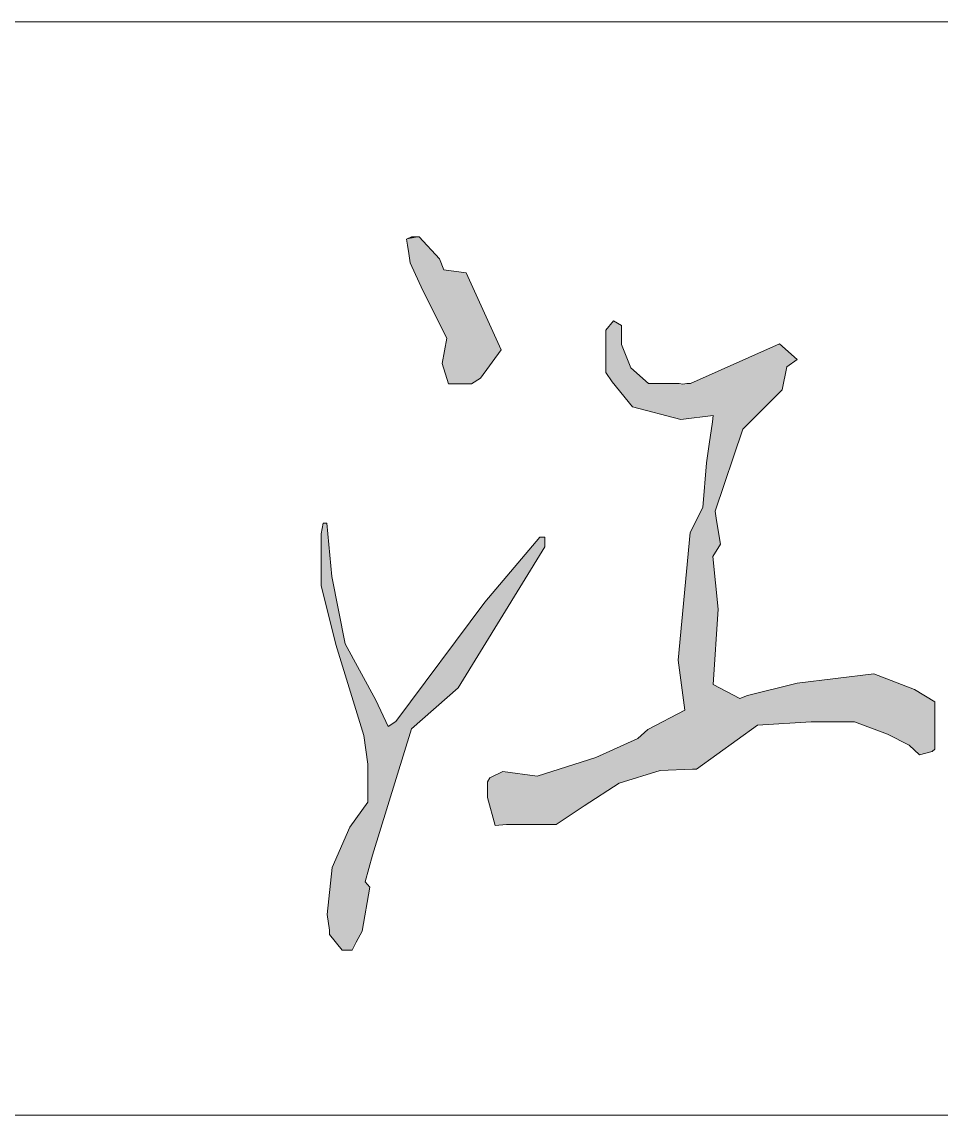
# Model space of a CAD drawing. Header units: millimetres. Extents: x 6786 to 7380, y -302 to 118.
# Drawn here: x 7241.92 to 7246.54, y -280.98 to -275.48 of the extents above; entities that cross this region are included whole.
import ezdxf

# ---------------------------------------------------------------- set-up
doc = ezdxf.new("R2010")
doc.units = ezdxf.units.MM
doc.linetypes.add('XKITLINE00', pattern=[0])

# ---------------------------------------------------------------- blocks, each defined once
blk = doc.blocks.new('*D4')
at = {"color": 6}
for points in [[(253.5781, 29.2396), (253.6327, 29.2848), (253.6072, 29.5525)], [(253.5781, 29.2396), (253.6072, 29.5525), (253.5883, 29.5525)], [(253.5883, 29.5525), (253.5781, 29.4992), (253.5781, 29.2396)], [(253.5781, 29.2396), (253.5883, 29.5525), (253.5781, 29.2396)], [(254.0323, 28.518), (254.7037, 29.4343), (254.7037, 29.4818)], [(254.0323, 28.518), (254.7037, 29.4818), (254.6782, 29.4818)], [(254.0323, 28.518), (254.6782, 29.4818), (254.4025, 29.1555)], [(254.0323, 28.518), (254.2679, 28.7242), (254.7037, 29.4343)], [(253.5781, 29.2396), (253.6994, 28.9461), (253.6327, 29.2848)], [(253.5781, 29.2396), (253.6519, 28.9426), (253.793, 28.485)], [(253.5781, 29.2396), (253.793, 28.485), (253.6994, 28.9461)], [(254.0323, 28.518), (254.4025, 29.1555), (253.9535, 28.5555)], [(253.793, 28.485), (253.8528, 28.6622), (253.6994, 28.9461)], [(253.793, 28.485), (253.915, 28.5292), (253.8528, 28.6622)], [(254.0323, 28.518), (253.9535, 28.5555), (253.915, 28.5292)], [(253.793, 28.485), (254.0323, 28.518), (253.915, 28.5292)], [(253.793, 28.485), (253.8127, 28.3396), (254.0323, 28.518)], [(253.8127, 28.3396), (253.8372, 27.8824), (254.0323, 28.518)], [(253.8127, 28.3396), (253.8127, 28.1497), (253.8372, 27.8824)], [(253.8127, 28.1497), (253.6343, 27.8202), (253.608, 27.5839)], [(253.8127, 28.1497), (253.608, 27.5839), (253.6211, 27.5051)], [(253.8127, 28.1497), (253.6211, 27.5051), (253.6203, 27.4843)], [(253.8127, 28.1497), (253.6203, 27.4843), (253.6844, 27.4055)], [(253.8127, 28.1497), (253.7232, 28.0234), (253.6343, 27.8202)], [(253.8127, 28.1497), (253.6844, 27.4055), (253.7352, 27.4055)], [(253.8127, 28.1497), (253.7352, 27.4055), (253.7547, 27.445)], [(253.8127, 28.1497), (253.7547, 27.445), (253.7854, 27.5005)], [(253.8127, 28.1497), (253.7854, 27.5005), (253.7992, 27.7481)], [(253.8127, 28.1497), (253.7992, 27.7481), (253.8372, 27.8824)], [(253.7854, 27.5005), (253.8239, 27.7217), (253.7992, 27.7481)]]:
    blk.add_solid(points, dxfattribs=at)
blk = doc.blocks.new('*D5')
at = {"color": 6}
for points in [[(255.0114, 30.3101), (255.0894, 30.5465), (255.05, 30.5708)], [(255.05, 30.5708), (255.0114, 30.5233), (255.0114, 30.3101)], [(255.0114, 30.3101), (255.05, 30.5708), (255.0114, 30.3101)], [(255.0114, 30.3101), (255.0894, 30.4515), (255.0894, 30.5465)], [(255.0114, 30.3101), (255.1361, 30.3335), (255.0894, 30.4515)], [(255.551, 30.0938), (255.8836, 30.4552), (255.4373, 30.2547)], [(255.551, 30.0938), (255.973, 30.3764), (255.8836, 30.4552)], [(255.551, 30.0938), (255.921, 30.3385), (255.973, 30.3764)], [(255.0114, 30.3101), (255.2255, 30.2547), (255.1361, 30.3335)], [(255.0114, 30.3101), (255.0419, 30.2639), (255.1445, 30.1376)], [(255.0114, 30.3101), (255.1445, 30.1376), (255.3874, 30.075)], [(255.0114, 30.3101), (255.3874, 30.075), (255.551, 30.0938)], [(255.0114, 30.3101), (255.551, 30.0938), (255.2255, 30.2547)], [(255.551, 30.0938), (255.8976, 30.2232), (255.921, 30.3385)], [(255.551, 30.0938), (255.379, 30.2547), (255.2255, 30.2547)], [(255.551, 30.0938), (255.398, 30.2527), (255.379, 30.2547)], [(255.551, 30.0938), (255.4176, 30.2547), (255.398, 30.2527)], [(255.551, 30.0938), (255.4373, 30.2547), (255.4176, 30.2547)], [(255.551, 30.0938), (255.7, 30.0251), (255.8976, 30.2232)], [(255.551, 30.0938), (255.4989, 29.6313), (255.408, 28.6129)], [(255.551, 30.0938), (255.408, 28.6129), (255.4475, 28.315)], [(255.551, 30.0938), (255.4475, 28.315), (255.4663, 28.315)], [(255.551, 30.0938), (255.4663, 28.315), (255.5491, 29.3852)], [(255.551, 30.0938), (255.518, 29.8559), (255.4989, 29.6313)], [(255.551, 30.0938), (255.5491, 29.3852), (255.5605, 29.6126)], [(255.551, 30.0938), (255.5605, 29.6126), (255.7, 30.0251)], [(255.4989, 29.6313), (255.4349, 29.505), (255.375, 28.8633)], [(255.4989, 29.6313), (255.375, 28.8633), (255.408, 28.6129)], [(255.5491, 29.3852), (255.5869, 29.4479), (255.5605, 29.6126)], [(255.4663, 28.315), (255.5762, 29.1196), (255.5491, 29.3852)], [(255.4663, 28.315), (255.5507, 28.7408), (255.5762, 29.1196)], [(255.7741, 28.5362), (256.5634, 28.7161), (256.3582, 28.7949)], [(255.7741, 28.5362), (256.3582, 28.7949), (255.9733, 28.7474)], [(255.4663, 28.315), (255.7741, 28.5362), (255.9733, 28.7474)], [(255.4663, 28.315), (255.9733, 28.7474), (255.7239, 28.6852)], [(255.4663, 28.315), (255.6853, 28.67), (255.5507, 28.7408)], [(255.7741, 28.5362), (256.666, 28.6535), (256.5634, 28.7161)], [(255.4663, 28.315), (255.7239, 28.6852), (255.6853, 28.67)], [(255.408, 28.6129), (255.1718, 28.4691), (254.4547, 28.0316)], [(255.408, 28.6129), (254.4547, 28.0316), (254.5117, 28.0362)], [(255.408, 28.6129), (254.5117, 28.0362), (254.7611, 28.0362)], [(255.408, 28.6129), (254.7611, 28.0362), (254.9023, 28.1311)], [(255.408, 28.6129), (254.9023, 28.1311), (255.0786, 28.2447)], [(255.408, 28.6129), (255.0786, 28.2447), (255.2838, 28.3083)], [(255.408, 28.6129), (255.2226, 28.5155), (255.1718, 28.4691)], [(255.408, 28.6129), (255.2838, 28.3083), (255.4475, 28.315)], [(255.7741, 28.5362), (256.043, 28.5536), (256.666, 28.6535)], [(256.043, 28.5536), (256.2613, 28.5536), (256.666, 28.6535)], [(256.2613, 28.5536), (256.666, 28.4161), (256.666, 28.6535)], [(256.2613, 28.5536), (256.4279, 28.4909), (256.666, 28.4161)], [(256.4279, 28.4909), (256.5371, 28.4354), (256.6528, 28.4041)], [(256.4279, 28.4909), (256.6528, 28.4041), (256.666, 28.4161)], [(255.1718, 28.4691), (254.9606, 28.3736), (254.4547, 28.0316)], [(256.5371, 28.4354), (256.5888, 28.3879), (256.6528, 28.4041)], [(254.9606, 28.3736), (254.6651, 28.2796), (254.4162, 28.173)], [(254.9606, 28.3736), (254.4162, 28.173), (254.4547, 28.0316)], [(254.6651, 28.2796), (254.4279, 28.2716), (254.4162, 28.2518)], [(254.6651, 28.2796), (254.4162, 28.2518), (254.4162, 28.173)], [(254.6651, 28.2796), (254.4919, 28.3029), (254.4279, 28.2716)]]:
    blk.add_solid(points, dxfattribs=at)
blk = doc.blocks.new('*D6')
at = {"color": 6}
for points in [[(254.0079, 30.9813), (254.1742, 30.8831), (254.0716, 30.9932)], [(254.0716, 30.9932), (254.0331, 30.9932), (254.0079, 30.9813)], [(254.0079, 30.9813), (254.0716, 30.9932), (254.0079, 30.9813)], [(254.0079, 30.9813), (254.0261, 30.8633), (254.0895, 30.7241)], [(254.0079, 30.9813), (254.0895, 30.7241), (254.2109, 30.4836)], [(254.0079, 30.9813), (254.2109, 30.4836), (254.3345, 30.2538)], [(254.0079, 30.9813), (254.3345, 30.2538), (254.3808, 30.282)], [(254.0079, 30.9813), (254.3808, 30.282), (254.4834, 30.4244)], [(254.0079, 30.9813), (254.4834, 30.4244), (254.1962, 30.8281)], [(254.0079, 30.9813), (254.1962, 30.8281), (254.1742, 30.8831)], [(254.4834, 30.4244), (254.3085, 30.8126), (254.1962, 30.8281)], [(254.2109, 30.4836), (254.1881, 30.3565), (254.2195, 30.2538)], [(254.2109, 30.4836), (254.2195, 30.2538), (254.3345, 30.2538)]]:
    blk.add_solid(points, dxfattribs=at)

msp = doc.modelspace()

# ---------------------------------------------------------------- linework, layer by layer
at = {"color": 1, "linetype": 'XKITLINE00', "lineweight": 0}
for p, q in [((7260.3429, -275.4843), (7189.8429, -275.4843)), ((7260.3429, -280.9843), (7189.8429, -280.9843))]:
    msp.add_line(p, q, dxfattribs=at)
at = {"color": 6, "linetype": 'XKITLINE00', "lineweight": 0}
for p, q in [((7243.8507, -276.5777), (7243.8759, -276.5659)), ((7243.8555, -276.6085), (7243.8507, -276.5777)), ((7243.8759, -276.5659), (7243.9145, -276.5659)), ((7243.9145, -276.5659), (7244.0171, -276.676)), ((7243.8618, -276.6492), (7243.8555, -276.6085)), ((7243.8555, -276.6085), (7243.8555, -276.6085)), ((7243.8555, -276.6085), (7243.8555, -276.6085)), ((7243.869, -276.6958), (7243.8618, -276.6492)), ((7243.8618, -276.6492), (7243.8618, -276.6492)), ((7243.8618, -276.6492), (7243.8618, -276.6492)), ((7243.9324, -276.8349), (7243.869, -276.6958)), ((7244.0171, -276.676), (7244.0391, -276.731)), ((7244.0391, -276.731), (7244.1514, -276.7464)), ((7244.1514, -276.7464), (7244.1514, -276.7464)), ((7244.1514, -276.7464), (7244.1514, -276.7464)), ((7244.1514, -276.7464), (7244.3263, -277.1346)), ((7244.0538, -277.0754), (7243.9324, -276.8349)), ((7244.8543, -277.0358), (7244.8929, -276.9883)), ((7244.8929, -276.9883), (7244.8929, -276.9883)), ((7244.8929, -276.9883), (7244.9322, -277.0126)), ((7244.8929, -276.9883), (7244.8929, -276.9883)), ((7244.9322, -277.0126), (7244.9322, -277.0126)), ((7244.9322, -277.0126), (7244.9322, -277.0126)), ((7244.9322, -277.0126), (7244.9322, -277.1075)), ((7244.0309, -277.2025), (7244.0538, -277.0754)), ((7244.0538, -277.0754), (7244.0538, -277.0754)), ((7244.0538, -277.0754), (7244.0538, -277.0754)), ((7244.8543, -277.1065), (7244.8543, -277.0358)), ((7244.8543, -277.0358), (7244.8543, -277.0358)), ((7244.8543, -277.0358), (7244.8543, -277.0358)), ((7244.8543, -277.0358), (7244.8543, -277.0358)), ((7244.3263, -277.1346), (7244.2237, -277.2771)), ((7244.3263, -277.1346), (7244.3263, -277.1346)), ((7244.3263, -277.1346), (7244.3263, -277.1346)), ((7244.8543, -277.2489), (7244.8543, -277.1065)), ((7244.8543, -277.1065), (7244.8543, -277.1065)), ((7244.8543, -277.1065), (7244.8543, -277.1065)), ((7244.9322, -277.1075), (7244.979, -277.2256)), ((7245.2802, -277.3043), (7245.7265, -277.1038)), ((7245.7265, -277.1038), (7245.7265, -277.1038)), ((7245.7265, -277.1038), (7245.7265, -277.1038)), ((7245.7265, -277.1038), (7245.8159, -277.1826)), ((7245.8159, -277.1826), (7245.7639, -277.2205)), ((7244.0624, -277.3053), (7244.0309, -277.2025)), ((7244.0309, -277.2025), (7244.0309, -277.2025)), ((7244.0309, -277.2025), (7244.0309, -277.2025)), ((7244.0309, -277.2025), (7244.0309, -277.2025)), ((7244.8848, -277.2951), (7244.8543, -277.2489)), ((7244.979, -277.2256), (7245.0684, -277.3043)), ((7245.7639, -277.2205), (7245.7404, -277.3359)), ((7244.1773, -277.3053), (7244.0624, -277.3053)), ((7244.0624, -277.3053), (7244.0624, -277.3053)), ((7244.0624, -277.3053), (7244.0624, -277.3053)), ((7244.2237, -277.2771), (7244.1773, -277.3053)), ((7244.9874, -277.4214), (7244.8848, -277.2951)), ((7245.0684, -277.3043), (7245.0684, -277.3043)), ((7245.0684, -277.3043), (7245.0684, -277.3043)), ((7245.0684, -277.3043), (7245.2219, -277.3043)), ((7245.2219, -277.3043), (7245.2219, -277.3043)), ((7245.2219, -277.3043), (7245.2219, -277.3043)), ((7245.2219, -277.3043), (7245.2219, -277.3043)), ((7245.2219, -277.3043), (7245.2408, -277.3064)), ((7245.2408, -277.3064), (7245.2605, -277.3043)), ((7245.2408, -277.3064), (7245.2408, -277.3064)), ((7245.2408, -277.3064), (7245.2408, -277.3064)), ((7245.2408, -277.3064), (7245.2408, -277.3064)), ((7245.2605, -277.3043), (7245.2605, -277.3043)), ((7245.2605, -277.3043), (7245.2605, -277.3043)), ((7245.2605, -277.3043), (7245.2605, -277.3043)), ((7245.2605, -277.3043), (7245.2802, -277.3043)), ((7245.2802, -277.3043), (7245.2802, -277.3043)), ((7245.2802, -277.3043), (7245.2802, -277.3043)), ((7245.2802, -277.3043), (7245.2802, -277.3043)), ((7245.7404, -277.3359), (7245.5429, -277.534)), ((7245.7404, -277.3359), (7245.7404, -277.3359)), ((7245.2303, -277.484), (7244.9874, -277.4214)), ((7244.9874, -277.4214), (7244.9874, -277.4214)), ((7245.3938, -277.4652), (7245.2303, -277.484)), ((7245.3896, -277.4961), (7245.3938, -277.4652)), ((7245.3738, -277.6096), (7245.3896, -277.4961)), ((7245.3896, -277.4961), (7245.3896, -277.4961)), ((7245.3896, -277.4961), (7245.3896, -277.4961)), ((7245.5429, -277.534), (7245.4034, -277.9465)), ((7245.3608, -277.7032), (7245.3738, -277.6096)), ((7245.3738, -277.6096), (7245.3738, -277.6096)), ((7245.3738, -277.6096), (7245.3738, -277.6096)), ((7245.3418, -277.9277), (7245.3608, -277.7032)), ((7245.2778, -278.054), (7245.3418, -277.9277)), ((7245.4034, -277.9465), (7245.4108, -277.993)), ((7243.421, -278.0598), (7243.4312, -278.0065)), ((7243.4312, -278.0065), (7243.4312, -278.0065)), ((7243.4312, -278.0065), (7243.4501, -278.0065)), ((7243.4312, -278.0065), (7243.4312, -278.0065)), ((7243.4501, -278.0065), (7243.4501, -278.0065)), ((7243.4501, -278.0065), (7243.4501, -278.0065)), ((7243.4501, -278.0065), (7243.4755, -278.2742)), ((7245.4108, -277.993), (7245.4108, -277.993)), ((7245.4108, -277.993), (7245.4108, -277.993)), ((7245.4108, -277.993), (7245.4297, -278.1112)), ((7243.421, -278.1305), (7243.421, -278.0598)), ((7243.421, -278.0598), (7243.421, -278.0598)), ((7243.421, -278.0598), (7243.421, -278.0598)), ((7243.421, -278.0598), (7243.421, -278.0598)), ((7244.2453, -278.4035), (7244.5211, -278.0772)), ((7244.5211, -278.0772), (7244.5465, -278.0772)), ((7244.5465, -278.0772), (7244.5465, -278.0772)), ((7244.5465, -278.0772), (7244.5465, -278.0772)), ((7244.5465, -278.0772), (7244.5465, -278.1247)), ((7245.2178, -278.6957), (7245.2778, -278.054)), ((7245.2778, -278.054), (7245.2778, -278.054)), ((7243.421, -278.3194), (7243.421, -278.1305)), ((7243.421, -278.1305), (7243.421, -278.1305)), ((7243.421, -278.1305), (7243.421, -278.1305)), ((7244.5465, -278.1247), (7244.1107, -278.8349)), ((7244.5465, -278.1247), (7244.5465, -278.1247)), ((7244.5465, -278.1247), (7244.5465, -278.1247)), ((7245.4297, -278.1112), (7245.392, -278.1738)), ((7245.4297, -278.1112), (7245.4297, -278.1112)), ((7245.4297, -278.1112), (7245.4297, -278.1112)), ((7245.392, -278.1738), (7245.419, -278.4395)), ((7243.4755, -278.2742), (7243.5422, -278.613)), ((7243.4947, -278.6165), (7243.421, -278.3194)), ((7243.7964, -279.0036), (7244.2453, -278.4035)), ((7245.419, -278.4395), (7245.3936, -278.8183)), ((7243.6359, -279.0741), (7243.4947, -278.6165)), ((7243.5422, -278.613), (7243.6957, -278.8968)), ((7245.2508, -278.9462), (7245.2178, -278.6957)), ((7245.8162, -278.8116), (7246.2011, -278.7641)), ((7246.2011, -278.7641), (7246.2011, -278.7641)), ((7246.2011, -278.7641), (7246.4063, -278.8429)), ((7244.1107, -278.8349), (7243.8752, -279.0411)), ((7245.3936, -278.8183), (7245.3936, -278.8183)), ((7245.3936, -278.8183), (7245.3936, -278.8183)), ((7245.3936, -278.8183), (7245.5282, -278.889)), ((7245.5668, -278.8738), (7245.8162, -278.8116)), ((7246.4063, -278.8429), (7246.5088, -278.9056)), ((7243.6957, -278.8968), (7243.6957, -278.8968)), ((7243.6957, -278.8968), (7243.6957, -278.8968)), ((7243.6957, -278.8968), (7243.7578, -279.0298)), ((7245.5282, -278.889), (7245.5668, -278.8738)), ((7245.5282, -278.889), (7245.5282, -278.889)), ((7245.5282, -278.889), (7245.5282, -278.889)), ((7245.0655, -279.0435), (7245.2508, -278.9462)), ((7246.5088, -278.9056), (7246.5088, -278.953)), ((7246.5088, -278.953), (7246.5088, -278.953)), ((7246.5088, -278.953), (7246.5088, -278.953)), ((7246.5088, -278.953), (7246.5088, -279.048)), ((7243.7578, -279.0298), (7243.7964, -279.0036)), ((7243.7964, -279.0036), (7243.7964, -279.0036)), ((7243.7964, -279.0036), (7243.7964, -279.0036)), ((7245.8859, -279.0055), (7245.617, -279.0229)), ((7246.1042, -279.0055), (7245.8859, -279.0055)), ((7246.2708, -279.0681), (7246.1042, -279.0055)), ((7246.1042, -279.0055), (7246.1042, -279.0055)), ((7243.8752, -279.0411), (7243.6801, -279.6767)), ((7243.7578, -279.0298), (7243.7578, -279.0298)), ((7243.7578, -279.0298), (7243.7578, -279.0298)), ((7243.7578, -279.0298), (7243.7578, -279.0298)), ((7245.0146, -279.09), (7245.0655, -279.0435)), ((7245.0655, -279.0435), (7245.0655, -279.0435)), ((7245.617, -279.0229), (7245.3092, -279.2441)), ((7246.38, -279.1237), (7246.2708, -279.0681)), ((7246.5088, -279.048), (7246.5088, -279.048)), ((7246.5088, -279.048), (7246.5088, -279.048)), ((7246.5088, -279.048), (7246.5088, -279.1429)), ((7243.6556, -279.2194), (7243.6359, -279.0741)), ((7243.6359, -279.0741), (7243.6359, -279.0741)), ((7243.6359, -279.0741), (7243.6359, -279.0741)), ((7244.8034, -279.1855), (7245.0146, -279.09)), ((7246.4317, -279.1712), (7246.38, -279.1237)), ((7246.4957, -279.155), (7246.4317, -279.1712)), ((7246.4317, -279.1712), (7246.4317, -279.1712)), ((7246.5088, -279.1429), (7246.4957, -279.155)), ((7243.6556, -279.4093), (7243.6556, -279.2194)), ((7243.6556, -279.2194), (7243.6556, -279.2194)), ((7243.6556, -279.2194), (7243.6556, -279.2194)), ((7243.6556, -279.2194), (7243.6556, -279.2194)), ((7244.508, -279.2794), (7244.8034, -279.1855)), ((7244.259, -279.3072), (7244.2708, -279.2875)), ((7244.2708, -279.2875), (7244.3348, -279.2562)), ((7244.3348, -279.2562), (7244.3348, -279.2562)), ((7244.3348, -279.2562), (7244.3348, -279.2562)), ((7244.3348, -279.2562), (7244.508, -279.2794)), ((7244.508, -279.2794), (7244.508, -279.2794)), ((7244.508, -279.2794), (7244.508, -279.2794)), ((7245.1266, -279.2507), (7244.9215, -279.3144)), ((7245.2903, -279.2441), (7245.1266, -279.2507)), ((7245.1266, -279.2507), (7245.1266, -279.2507)), ((7245.1266, -279.2507), (7245.1266, -279.2507)), ((7245.3092, -279.2441), (7245.2903, -279.2441)), ((7245.2903, -279.2441), (7245.2903, -279.2441)), ((7245.2903, -279.2441), (7245.2903, -279.2441)), ((7245.2903, -279.2441), (7245.2903, -279.2441)), ((7245.3092, -279.2441), (7245.3092, -279.2441)), ((7245.3092, -279.2441), (7245.3092, -279.2441)), ((7244.259, -279.3385), (7244.259, -279.3072)), ((7244.259, -279.386), (7244.259, -279.3385)), ((7244.259, -279.3385), (7244.259, -279.3385)), ((7244.259, -279.3385), (7244.259, -279.3385)), ((7244.9215, -279.3144), (7244.7451, -279.4279)), ((7244.2976, -279.5275), (7244.259, -279.386)), ((7244.259, -279.386), (7244.259, -279.386)), ((7244.259, -279.386), (7244.259, -279.386)), ((7243.5661, -279.5356), (7243.6556, -279.4093)), ((7243.6556, -279.4093), (7243.6556, -279.4093)), ((7243.6556, -279.4093), (7243.6556, -279.4093)), ((7244.7451, -279.4279), (7244.604, -279.5229)), ((7243.4771, -279.7388), (7243.5661, -279.5356)), ((7244.3545, -279.5229), (7244.2976, -279.5275)), ((7244.4694, -279.5229), (7244.3545, -279.5229)), ((7244.604, -279.5229), (7244.4694, -279.5229)), ((7244.4694, -279.5229), (7244.4694, -279.5229)), ((7244.4694, -279.5229), (7244.4694, -279.5229)), ((7244.604, -279.5229), (7244.604, -279.5229)), ((7244.604, -279.5229), (7244.604, -279.5229)), ((7243.6801, -279.6767), (7243.6421, -279.8109)), ((7243.6801, -279.6767), (7243.6801, -279.6767)), ((7243.4509, -279.9752), (7243.4771, -279.7388)), ((7243.6668, -279.8373), (7243.6282, -280.0586)), ((7243.6421, -279.8109), (7243.6668, -279.8373)), ((7243.464, -280.054), (7243.4509, -279.9752)), ((7243.4509, -279.9752), (7243.4509, -279.9752)), ((7243.4632, -280.0748), (7243.464, -280.054)), ((7243.6282, -280.0586), (7243.5976, -280.114)), ((7243.6282, -280.0586), (7243.6282, -280.0586)), ((7243.5272, -280.1536), (7243.4632, -280.0748)), ((7243.5976, -280.114), (7243.5781, -280.1536)), ((7243.5781, -280.1536), (7243.5272, -280.1536)), ((7243.5272, -280.1536), (7243.5272, -280.1536))]:
    msp.add_line(p, q, dxfattribs=at)

# ---------------------------------------------------------------- block references
at = {"lineweight": 0}
for name in ['*D6', '*D5', '*D4']:
    msp.add_blockref(name, (6989.8429, -307.5591), dxfattribs=at)

doc.saveas('drawing.dxf')
